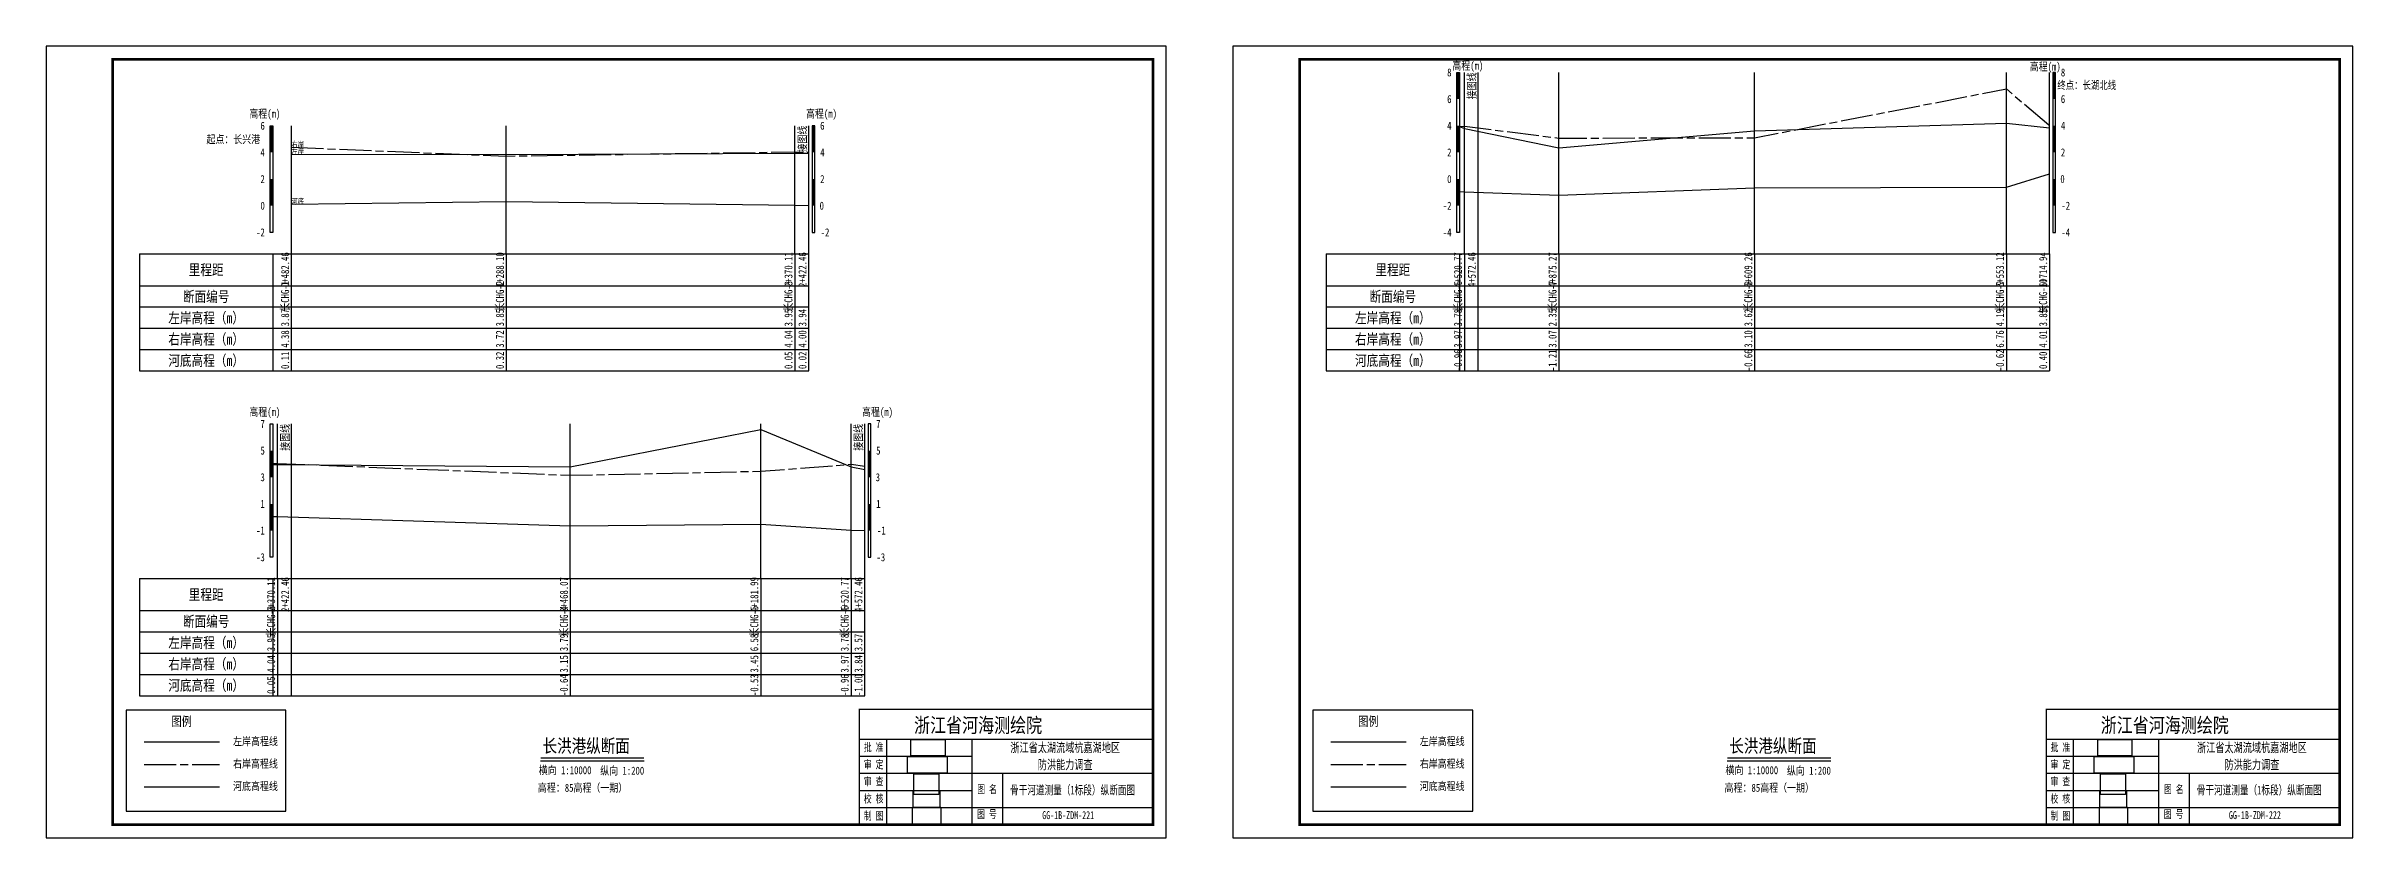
# Model space of a CAD drawing. Extents: x 529382 to 534251, y 3419587 to 3423811.
# Drawn here: x 533386 to 534251, y 3419587 to 3419884 of the extents above; entities that cross this region are included whole.
import ezdxf
from ezdxf.enums import TextEntityAlignment as Align

# ---------------------------------------------------------------- set-up
doc = ezdxf.new("R2010")
doc.units = 0
doc.header["$LTSCALE"] = 0.5
doc.linetypes.add('ACAD_ISO08W100', pattern=[36, 24, -3, 6, -3])
doc.layers.get('0').update_dxf_attribs({"linetype": 'CONTINUOUS'})
for name, color, linetype, lineweight in [('00右岸断面线', 5, 'ACAD_ISO08W100', 30), ('00左岸断面线', 6, 'CONTINUOUS', 30), ('00河底高程', 2, 'CONTINUOUS', 30), ('xxxx', 6, 'CONTINUOUS', 30)]:
    doc.layers.add(name, color=color, linetype=linetype, lineweight=lineweight)
for name, color, linetype in [('tab', 9, 'CONTINUOUS'), ('TEXT', 7, 'CONTINUOUS'), ('zdm1', 2, 'CONTINUOUS'), ('zh', 9, 'CONTINUOUS'), ('图框', 7, 'CONTINUOUS'), ('标注', 7, 'CONTINUOUS'), ('纵断面曲线名称', 7, 'CONTINUOUS'), ('高程标尺', 3, 'CONTINUOUS')]:
    doc.layers.add(name, color=color, linetype=linetype)
doc.styles.add('HZ', font='fangsong_GB2312.ttf', dxfattribs={"width": 0.8})
doc.styles.add('tk2', font='fangsong_GB2312.ttf', dxfattribs={"width": 0.8})
doc.styles.add('黑体2', font='simhei.ttf', dxfattribs={"width": 0.75, "height": 3})
picture_1 = doc.add_image_def('image1.tif', size_in_pixel=(413, 175))
picture_2 = doc.add_image_def('image2.tif', size_in_pixel=(364, 223))
picture_3 = doc.add_image_def('image3.tif', size_in_pixel=(379, 181))
picture_4 = doc.add_image_def('image4.tif', size_in_pixel=(244, 153))
picture_5 = doc.add_image_def('image5.tif', size_in_pixel=(332, 273))

# ---------------------------------------------------------------- blocks, each defined once
blk = doc.blocks.new('A$C0B9647FD')
at = {"lineweight": 100, "const_width": 0.5}
blk.add_lwpolyline([(0, 43.28), (-110, 43.28), (-110, 0), (0, 0), (0, 43.28)], dxfattribs=at)
at = {"layer": 'TEXT', "color": 0}
for p, q in [((-110, 32.08, 0), (0, 32.08, 0)), ((-99.92, 32.08, 0), (-99.92, 6.42, 0)), ((-67.83, 32.08, 0), (-67.83, 6.42, 0)), ((-110, 25.67, 0), (-67.83, 25.67, 0)), ((-110, 19.25, 0), (-67.83, 19.25, 0)), ((-67.83, 19.25, 0), (0, 19.25, 0)), ((-56.35, 19.25, 0), (-56.35, 0, 0)), ((-110, 12.83, 0), (-67.83, 12.83, 0)), ((-110, 6.42, 0), (0, 6.42, 0)), ((-99.92, 6.42, 0), (-99.92, 0, 0)), ((-67.83, 6.42, 0), (-67.83, 0, 0))]:
    blk.add_line(p, q, dxfattribs=at)
at = {"layer": 'TEXT', "color": 7, "ltscale": 8, "style": 'tk2'}
for tag, p, height, width in [('浙江省水利水电技术咨询中心', (-89.53, 34.51, 0), 5.5, 0.8), ('批准', (-108.38, 27.45, 0), 3, 0.7), ('审定', (-108.38, 21.04, 0), 3, 0.7), ('审 查', (-108.38, 14.62, 0), 3, 0.7), ('校 核', (-108.38, 8.2, 0), 3, 0.7), ('图名', (-65.84, 11.75, 0), 3, 0.7), ('制 图', (-108.38, 1.79, 0), 3, 0.7), ('图号', (-65.89, 2.42, 0), 3, 0.7)]:
    blk.add_attdef(tag, p, '', height=height, dxfattribs=dict(at, width=width))
at = {"layer": 'TEXT', "color": 0, "style": 'tk2', "width": 0.7}
for tag, height, p in [('浙江省太湖流域杭嘉湖地区', 3.5, (-32.86, 28.9, -206.67)), ('防洪能力调查', 3.5, (-32.86, 22.5, -206.67)), ('骨干河道测量（*标段）水系图', 3.3, (-30.1, 12.93, -206.67)), ('HJH-01', 3, (-31.74, 3.53, -206.67))]:
    blk.add_attdef(tag, text='', height=height, dxfattribs=at).set_placement(p, align=Align.MIDDLE_CENTER)
blk = doc.blocks.new('A$C72737839')
at = {"linetype": 'Continuous'}
blk.add_lwpolyline([(59.94, 0), (59.94, 37.85), (0, 37.85)], dxfattribs=at)
at = {"linetype": 'Continuous', "flags": 128}
for points in [[(0, 37.85), (0, 0)], [(0, 0), (59.94, 0)]]:
    blk.add_lwpolyline(points, dxfattribs=at)
at = {"layer": '00右岸断面线', "color": 5, "lineweight": 30}
blk.add_line((6.73, 17.55), (35.02, 17.55), dxfattribs=at)
at = {"layer": '00河底高程', "color": 2, "lineweight": 30}
blk.add_line((6.73, 9.13), (35.02, 9.13), dxfattribs=at)
at = {"layer": 'xxxx', "color": 6, "lineweight": 30}
blk.add_line((6.73, 25.97), (35.02, 25.97), dxfattribs=at)
at = {"layer": 'tab', "color": 0, "style": 'HZ', "width": 0.8}
blk.add_text('图例', height=3.5, dxfattribs=at).set_placement((20.83, 33.8), align=Align.MIDDLE)
at = {"layer": 'zdm1', "linetype": 'Continuous', "style": 'HZ', "width": 0.8}
for s, p in [('左岸高程线', (48.5, 26.33)), ('右岸高程线', (48.5, 17.91)), ('河底高程线', (48.5, 9.49))]:
    blk.add_text(s, height=3, dxfattribs=at).set_placement(p, align=Align.MIDDLE)

msp = doc.modelspace()

# ---------------------------------------------------------------- linework, layer by layer
at = {"layer": '00右岸断面线', "flags": 128}
for points in [[(533916.03, 3419853.79), (533917.86, 3419853.93), (533953.31, 3419849.43), (534026.71, 3419849.58), (534121.09, 3419867.88), (534137.28, 3419854.13), (534137.28, 3419854.13)], [(533478.03, 3419845.98), (533558.59, 3419842.68), (533666.79, 3419844.28), (533672.03, 3419844.07)], [(533471.03, 3419727.39), (533472.79, 3419727.42), (533582.59, 3419722.97), (533653.98, 3419724.47), (533687.86, 3419727.07), (533693.03, 3419726.41)]]:
    msp.add_lwpolyline(points, dxfattribs=at)
at = {"layer": '00左岸断面线', "flags": 128}
for points in [[(533916.03, 3419853.74), (533917.86, 3419852.98), (533953.31, 3419845.83), (534026.71, 3419852.18), (534121.09, 3419855.03), (534137.28, 3419853.33), (534137.28, 3419853.33)], [(533478.03, 3419843.43), (533558.59, 3419843.33), (533666.79, 3419843.83), (533672.03, 3419843.79)], [(533471.03, 3419726.96), (533472.79, 3419726.97), (533582.59, 3419726.17), (533653.98, 3419740.12), (533687.86, 3419726.12), (533693.03, 3419725.08)]]:
    msp.add_lwpolyline(points, dxfattribs=at)
at = {"layer": '00河底高程', "flags": 128}
for points in [[(533916.03, 3419829.4), (533917.86, 3419829.28), (533953.31, 3419828.03), (534026.71, 3419830.78), (534121.09, 3419830.98), (534137.28, 3419836.08), (534137.28, 3419836.08)], [(533478.03, 3419824.63), (533558.59, 3419825.68), (533666.79, 3419824.33), (533672.03, 3419824.16)], [(533471.03, 3419707.49), (533472.79, 3419707.47), (533582.59, 3419704.02), (533653.98, 3419704.57), (533687.86, 3419702.42), (533693.03, 3419702.24)]]:
    msp.add_lwpolyline(points, dxfattribs=at)
at = {"layer": 'tab'}
for p, q in [((533421.03, 3419806.08), (533672.03, 3419806.08)), ((533421.03, 3419806.08), (533421.03, 3419762.08)), ((533471.03, 3419806.08), (533471.03, 3419762.08)), ((533478.03, 3419762.08), (533478.03, 3419806.08)), ((533558.59, 3419806.08), (533558.59, 3419762.08)), ((533666.79, 3419806.08), (533666.79, 3419762.08)), ((533672.03, 3419762.08), (533672.03, 3419806.08)), ((533866.03, 3419806.08), (534137.28, 3419806.08)), ((533866.03, 3419806.08), (533866.03, 3419762.08)), ((533916.03, 3419806.08), (533916.03, 3419762.08)), ((533917.86, 3419806.08), (533917.86, 3419762.08)), ((533923.03, 3419762.08), (533923.03, 3419806.08)), ((533953.31, 3419806.08), (533953.31, 3419762.08)), ((534026.71, 3419806.08), (534026.71, 3419762.08)), ((534121.09, 3419806.08), (534121.09, 3419762.08)), ((534137.28, 3419806.08), (534137.28, 3419762.08)), ((533421.03, 3419794.08), (533672.03, 3419794.08)), ((533866.03, 3419794.08), (534137.28, 3419794.08)), ((533421.03, 3419786.08), (533672.03, 3419786.08)), ((533421.03, 3419778.08), (533672.03, 3419778.08)), ((533866.03, 3419786.08), (534137.28, 3419786.08)), ((533866.03, 3419778.08), (534137.28, 3419778.08)), ((533421.03, 3419770.08), (533672.03, 3419770.08)), ((533866.03, 3419770.08), (534137.28, 3419770.08)), ((533421.03, 3419762.08), (533672.03, 3419762.08)), ((533866.03, 3419762.08), (534137.28, 3419762.08)), ((533421.03, 3419684.22), (533693.03, 3419684.22)), ((533421.03, 3419684.22), (533421.03, 3419640.22)), ((533471.03, 3419684.22), (533471.03, 3419640.22)), ((533472.79, 3419684.22), (533472.79, 3419640.22)), ((533478.03, 3419640.22), (533478.03, 3419684.22)), ((533582.59, 3419684.22), (533582.59, 3419640.22)), ((533653.98, 3419684.22), (533653.98, 3419640.22)), ((533687.86, 3419684.22), (533687.86, 3419640.22)), ((533693.03, 3419640.22), (533693.03, 3419684.22)), ((533421.03, 3419672.22), (533693.03, 3419672.22)), ((533421.03, 3419664.22), (533693.03, 3419664.22)), ((533421.03, 3419656.22), (533693.03, 3419656.22)), ((533421.03, 3419648.22), (533693.03, 3419648.22)), ((533421.03, 3419640.22), (533693.03, 3419640.22))]:
    msp.add_line(p, q, dxfattribs=at)
at = {"layer": 'zh', "color": 6}
for p, q in [((533917.86, 3419806.08), (533917.86, 3419874.08)), ((533953.31, 3419806.08), (533953.31, 3419874.08)), ((534026.71, 3419806.08), (534026.71, 3419874.08)), ((534121.09, 3419806.08), (534121.09, 3419874.08)), ((534137.28, 3419806.08), (534137.28, 3419874.08)), ((533478.03, 3419806.08), (533478.03, 3419854.08)), ((533558.59, 3419806.08), (533558.59, 3419854.08)), ((533666.79, 3419806.08), (533666.79, 3419854.08)), ((533472.79, 3419684.22), (533472.79, 3419742.22)), ((533582.59, 3419684.22), (533582.59, 3419742.22)), ((533653.98, 3419684.22), (533653.98, 3419742.22)), ((533687.86, 3419684.22), (533687.86, 3419742.22))]:
    msp.add_line(p, q, dxfattribs=at)
at = {"layer": 'zh'}
for p, q in [((533923.03, 3419806.08), (533923.03, 3419874.08)), ((533672.03, 3419806.08), (533672.03, 3419854.08)), ((533478.03, 3419684.22), (533478.03, 3419742.22)), ((533693.03, 3419684.22), (533693.03, 3419742.22))]:
    msp.add_line(p, q, dxfattribs=at)
at = {"layer": '图框', "flags": 128}
for points in [[(533386.03, 3419586.94), (533806.03, 3419586.94), (533806.03, 3419883.94), (533386.03, 3419883.94)], [(533831.03, 3419586.94), (534251.03, 3419586.94), (534251.03, 3419883.94), (533831.03, 3419883.94)]]:
    msp.add_lwpolyline(points, close=True, dxfattribs=at)
at = {"layer": '图框', "const_width": 1, "flags": 128}
for points in [[(533411.03, 3419591.94), (533801.03, 3419591.94), (533801.03, 3419878.94), (533411.03, 3419878.94)], [(533856.03, 3419591.94), (534246.03, 3419591.94), (534246.03, 3419878.94), (533856.03, 3419878.94)]]:
    msp.add_lwpolyline(points, close=True, dxfattribs=at)
at = {"layer": '图框', "color": 0, "const_width": 0.5, "flags": 128}
for points in [[(533571.43, 3419616.85), (533610.28, 3419616.85)], [(534016.43, 3419616.85), (534055.28, 3419616.85)]]:
    msp.add_lwpolyline(points, dxfattribs=at)
at = {"layer": '图框', "color": 0, "flags": 128}
for points in [[(533571.43, 3419615.85), (533610.28, 3419615.85)], [(534016.43, 3419615.85), (534055.28, 3419615.85)]]:
    msp.add_lwpolyline(points, dxfattribs=at)
at = {"layer": '高程标尺', "flags": 128}
for points in [[(533915.03, 3419814.08), (533915.03, 3419874.08), (533916.03, 3419874.08), (533916.03, 3419814.08)], [(534139.47, 3419814.08), (534139.47, 3419874.08), (534138.47, 3419874.08), (534138.47, 3419814.08)], [(533470.03, 3419814.08), (533470.03, 3419854.08), (533471.03, 3419854.08), (533471.03, 3419814.08)], [(533674.22, 3419814.08), (533674.22, 3419854.08), (533673.22, 3419854.08), (533673.22, 3419814.08)], [(533470.03, 3419692.22), (533470.03, 3419742.22), (533471.03, 3419742.22), (533471.03, 3419692.22)], [(533695.22, 3419692.22), (533695.22, 3419742.22), (533694.22, 3419742.22), (533694.22, 3419692.22)]]:
    msp.add_lwpolyline(points, close=True, dxfattribs=at)
at = {"layer": '高程标尺'}
for points in [[(533915.03, 3419864.08), (533916.03, 3419864.08), (533915.03, 3419874.08), (533916.03, 3419874.08)], [(534139.47, 3419864.08), (534138.47, 3419864.08), (534139.47, 3419874.08), (534138.47, 3419874.08)], [(533470.03, 3419844.08), (533471.03, 3419844.08), (533470.03, 3419854.08), (533471.03, 3419854.08)], [(533674.22, 3419844.08), (533673.22, 3419844.08), (533674.22, 3419854.08), (533673.22, 3419854.08)], [(533915.03, 3419844.08), (533916.03, 3419844.08), (533915.03, 3419854.08), (533916.03, 3419854.08)], [(534139.47, 3419844.08), (534138.47, 3419844.08), (534139.47, 3419854.08), (534138.47, 3419854.08)], [(533470.03, 3419824.08), (533471.03, 3419824.08), (533470.03, 3419834.08), (533471.03, 3419834.08)], [(533674.22, 3419824.08), (533673.22, 3419824.08), (533674.22, 3419834.08), (533673.22, 3419834.08)], [(533915.03, 3419824.08), (533916.03, 3419824.08), (533915.03, 3419834.08), (533916.03, 3419834.08)], [(534139.47, 3419824.08), (534138.47, 3419824.08), (534139.47, 3419834.08), (534138.47, 3419834.08)], [(533470.03, 3419722.22), (533471.03, 3419722.22), (533470.03, 3419732.22), (533471.03, 3419732.22)], [(533695.22, 3419722.22), (533694.22, 3419722.22), (533695.22, 3419732.22), (533694.22, 3419732.22)], [(533470.03, 3419702.22), (533471.03, 3419702.22), (533470.03, 3419712.22), (533471.03, 3419712.22)], [(533695.22, 3419702.22), (533694.22, 3419702.22), (533695.22, 3419712.22), (533694.22, 3419712.22)]]:
    msp.add_solid(points, dxfattribs=at)

# ---------------------------------------------------------------- block references
at = {"layer": '图框', "linetype": 'Continuous'}
for p in [(533416.03, 3419596.94), (533861.03, 3419596.94)]:
    msp.add_blockref('A$C72737839', p, dxfattribs=at)
for p, values in [((533801.03, 3419591.94), {'图号': '图 号', '图名': '图 名', '批准': '批 准', '校 核': '校 核', '审 查': '审 查', '审定': '审 定', '制 图': '制 图', '浙江省水利水电技术咨询中心': '浙江省河海测绘院', 'HJH-01': 'GG-1B-ZDM-221', '骨干河道测量（*标段）水系图': '骨干河道测量（1标段）纵断面图', '浙江省太湖流域杭嘉湖地区': '浙江省太湖流域杭嘉湖地区', '防洪能力调查': '防洪能力调查'}), ((534246.03, 3419591.94), {'图号': '图 号', '图名': '图 名', '批准': '批 准', '校 核': '校 核', '审 查': '审 查', '审定': '审 定', '制 图': '制 图', '浙江省水利水电技术咨询中心': '浙江省河海测绘院', 'HJH-01': 'GG-1B-ZDM-222', '骨干河道测量（*标段）水系图': '骨干河道测量（1标段）纵断面图', '浙江省太湖流域杭嘉湖地区': '浙江省太湖流域杭嘉湖地区', '防洪能力调查': '防洪能力调查'})]:
    msp.add_blockref('A$C0B9647FD', p, dxfattribs=at).add_auto_attribs(values)

# ---------------------------------------------------------------- texts
at = {"layer": 'tab', "color": 3, "style": 'HZ', "width": 0.8}
for s, p in [('0+482.46', (533478.03, 3419800.08)), ('1+288.10', (533558.59, 3419800.08)), ('2+370.11', (533666.79, 3419800.08)), ('2+422.46', (533672.03, 3419800.08)), ('4+520.77', (533917.86, 3419800.08)), ('4+572.46', (533923.03, 3419800.08)), ('4+875.27', (533953.31, 3419800.08)), ('5+609.26', (534026.71, 3419800.08)), ('6+553.12', (534121.09, 3419800.08)), ('6+714.94', (534137.28, 3419800.08)), ('长CHG-1', (533478.03, 3419790.08)), ('长CHG-2', (533558.59, 3419790.08)), ('长CHG-3', (533666.79, 3419790.08)), ('长CHG-6', (533917.86, 3419790.08)), ('长CHG-7', (533953.31, 3419790.08)), ('长CHG-8', (534026.71, 3419790.08)), ('长CHG-9', (534121.09, 3419790.08)), ('长CHG-10', (534137.28, 3419790.08)), ('3.87', (533478.03, 3419782.08)), ('3.85', (533558.59, 3419782.08)), ('3.95', (533666.79, 3419782.08)), ('3.94', (533672.03, 3419782.08)), ('3.78', (533917.86, 3419782.08)), ('3.78', (533917.86, 3419782.08)), ('2.35', (533953.31, 3419782.08)), ('3.62', (534026.71, 3419782.08)), ('4.19', (534121.09, 3419782.08)), ('3.85', (534137.28, 3419782.08)), ('4.38', (533478.03, 3419774.08)), ('0.11', (533478.03, 3419766.08)), ('3.72', (533558.59, 3419774.08)), ('0.32', (533558.59, 3419766.08)), ('4.04', (533666.79, 3419774.08)), ('0.05', (533666.79, 3419766.08)), ('0.02', (533672.03, 3419766.08)), ('4.00', (533672.03, 3419774.08)), ('3.97', (533917.86, 3419774.08)), ('3.97', (533917.86, 3419774.08)), ('-0.96', (533917.86, 3419766.08)), ('-0.96', (533917.86, 3419766.08)), ('-1.21', (533953.31, 3419766.08)), ('3.07', (533953.31, 3419774.08)), ('3.10', (534026.71, 3419774.08)), ('-0.66', (534026.71, 3419766.08)), ('6.76', (534121.09, 3419774.08)), ('-0.62', (534121.09, 3419766.08)), ('4.01', (534137.28, 3419774.08)), ('0.40', (534137.28, 3419766.08)), ('2+370.11', (533472.79, 3419678.22)), ('2+422.46', (533478.03, 3419678.22)), ('3+468.07', (533582.59, 3419678.22)), ('4+181.99', (533653.98, 3419678.22)), ('4+520.77', (533687.86, 3419678.22)), ('4+572.46', (533693.03, 3419678.22)), ('长CHG-3', (533472.79, 3419668.22)), ('长CHG-4', (533582.59, 3419668.22)), ('长CHG-5', (533653.98, 3419668.22)), ('长CHG-6', (533687.86, 3419668.22)), ('3.95', (533472.79, 3419660.22)), ('3.95', (533472.79, 3419660.22)), ('3.79', (533582.59, 3419660.22)), ('6.58', (533653.98, 3419660.22)), ('3.78', (533687.86, 3419660.22)), ('3.57', (533693.03, 3419660.22)), ('4.04', (533472.79, 3419652.22)), ('4.04', (533472.79, 3419652.22)), ('3.15', (533582.59, 3419652.22)), ('-0.64', (533582.59, 3419644.22)), ('3.45', (533653.98, 3419652.22)), ('-0.53', (533653.98, 3419644.22)), ('3.97', (533687.86, 3419652.22)), ('-0.96', (533687.86, 3419644.22)), ('3.84', (533693.03, 3419652.22)), ('-1.00', (533693.03, 3419644.22)), ('0.05', (533472.79, 3419644.22)), ('0.05', (533472.79, 3419644.22))]:
    msp.add_text(s, height=3, rotation=90, dxfattribs=at).set_placement(p, align=Align.BOTTOM_CENTER)
for s, p in [('里程距', (533446.03, 3419800.08)), ('里程距', (533891.03, 3419800.08)), ('断面编号', (533446.03, 3419790.08)), ('断面编号', (533891.03, 3419790.08)), ('左岸高程（m）', (533446.03, 3419782.08)), ('左岸高程（m）', (533891.03, 3419782.08)), ('右岸高程（m）', (533446.03, 3419774.08)), ('右岸高程（m）', (533891.03, 3419774.08)), ('河底高程（m）', (533446.03, 3419766.08)), ('河底高程（m）', (533891.03, 3419766.08)), ('里程距', (533446.03, 3419678.22)), ('断面编号', (533446.03, 3419668.22)), ('左岸高程（m）', (533446.03, 3419660.22)), ('右岸高程（m）', (533446.03, 3419652.22)), ('河底高程（m）', (533446.03, 3419644.22))]:
    msp.add_text(s, height=3.999, dxfattribs=at).set_placement(p, align=Align.MIDDLE)
at = {"layer": 'zh', "color": 3, "style": 'HZ', "width": 0.8}
for p in [(533923.03, 3419874.08), (533672.03, 3419854.08), (533478.03, 3419742.22), (533693.03, 3419742.22)]:
    msp.add_text('接图线', height=3, rotation=90, dxfattribs=at).set_placement(p, align=Align.BOTTOM_RIGHT)
at = {"layer": '图框', "color": 0, "style": 'HZ', "width": 0.8}
for p in [(533588.55, 3419621.54), (534033.55, 3419621.54)]:
    msp.add_text('长洪港纵断面', height=5, dxfattribs=at).set_placement(p, align=Align.MIDDLE)
for s, p in [('横向 1:10000', (533570.75, 3419610.82)), ('纵向 1:200', (533593.79, 3419610.65)), ('横向 1:10000', (534015.75, 3419610.82)), ('纵向 1:200', (534038.79, 3419610.65)), ('高程：85高程（一期）', (533570.44, 3419604.24)), ('高程：85高程（一期）', (534015.44, 3419604.24))]:
    msp.add_text(s, height=3, dxfattribs=at).set_placement(p)
at = {"layer": '标注', "linetype": 'Continuous'}
for s, style, width, p in [('终点：长湖北线 ', '黑体2', 0.75, (534152, 3419869.4)), ('起点：长兴港 ', 'HZ', 0.8, (533457.03, 3419849.06))]:
    msp.add_text(s, height=3, dxfattribs=dict(at, style=style, width=width)).set_placement(p, align=Align.MIDDLE)
at = {"layer": '纵断面曲线名称', "color": 3, "style": 'HZ', "width": 0.8}
msp.add_text('右岸', height=2.1, dxfattribs=at).set_placement((533478.03, 3419845.98))
at = {"layer": '纵断面曲线名称', "color": 2, "style": 'HZ', "width": 0.8}
msp.add_text('左岸', height=2.1, dxfattribs=at).set_placement((533478.03, 3419843.43))
at = {"layer": '纵断面曲线名称', "color": 4, "style": 'HZ', "width": 0.8}
msp.add_text('河底', height=2.1, dxfattribs=at).set_placement((533478.03, 3419824.63))
at = {"layer": '高程标尺', "style": 'HZ', "width": 0.8}
for s, p in [('8', (533913.03, 3419874.08)), ('8', (534143.16, 3419874.08)), ('6', (533913.03, 3419864.08)), ('6', (534143.14, 3419864.08)), ('6', (533468.03, 3419854.08)), ('6', (533677.9, 3419854.08)), ('4', (533913.03, 3419854.08)), ('4', (534143.18, 3419854.08)), ('4', (533468.03, 3419844.08)), ('4', (533677.94, 3419844.08)), ('2', (533913.03, 3419844.08)), ('2', (534143.17, 3419844.08)), ('2', (533468.03, 3419834.08)), ('2', (533677.92, 3419834.08)), ('0', (533913.03, 3419834.08)), ('0', (534142.96, 3419834.08)), ('0', (533468.03, 3419824.08)), ('0', (533677.71, 3419824.08)), ('-2', (533913.03, 3419824.08)), ('-2', (534144.99, 3419824.08)), ('-2', (533468.03, 3419814.08)), ('-2', (533679.74, 3419814.08)), ('-4', (533913.03, 3419814.08)), ('-4', (534144.99, 3419814.08)), ('7', (533468.03, 3419742.22)), ('7', (533698.9, 3419742.22)), ('5', (533468.03, 3419732.22)), ('5', (533698.9, 3419732.22)), ('3', (533468.03, 3419722.22)), ('3', (533698.73, 3419722.22)), ('1', (533468.03, 3419712.22)), ('1', (533698.94, 3419712.22)), ('-1', (533468.03, 3419702.22)), ('-1', (533700.83, 3419702.22)), ('-3', (533468.03, 3419692.22)), ('-3', (533700.67, 3419692.22))]:
    msp.add_text(s, height=3, dxfattribs=at).set_placement(p, align=Align.MIDDLE_RIGHT)
for p in [(533919.15, 3419875.09), (534135.68, 3419874.76), (533468.03, 3419857.08), (533676.78, 3419857.08), (533468.03, 3419745.22), (533697.78, 3419745.22)]:
    msp.add_text('高程(m)', height=3, dxfattribs=at).set_placement(p, align=Align.CENTER)

# ---------------------------------------------------------------- pictures from other files: only their frames are drawn
at = {"linetype": 'Continuous'}
image = msp.add_image(picture_3, insert=(533710.34, 3419617.74), size_in_units=(12.82, 6.12), dxfattribs=at)
image.dxf.flags = 15
image = msp.add_image(picture_3, insert=(534155.34, 3419617.74), size_in_units=(12.82, 6.12), dxfattribs=at)
image.dxf.flags = 15
image = msp.add_image(picture_1, insert=(533709.04, 3419611.19, 0), size_in_units=(14.89, 6.31), dxfattribs=at)
image.dxf.flags = 15
image = msp.add_image(picture_1, insert=(534154.04, 3419611.19, 0), size_in_units=(14.89, 6.31), dxfattribs=at)
image.dxf.flags = 15
image = msp.add_image(picture_4, insert=(533711.15, 3419598.39), size_in_units=(10.01, 6.28), dxfattribs=at)
image.dxf.flags = 15
image = msp.add_image(picture_5, insert=(533711.44, 3419603.26), size_in_units=(9.33, 7.67), dxfattribs=at)
image.dxf.flags = 15
image = msp.add_image(picture_4, insert=(534156.15, 3419598.39), size_in_units=(10.01, 6.28), dxfattribs=at)
image.dxf.flags = 15
image = msp.add_image(picture_5, insert=(534156.44, 3419603.26), size_in_units=(9.33, 7.67), dxfattribs=at)
image.dxf.flags = 15
image = msp.add_image(picture_2, insert=(533710.96, 3419591.95), size_in_units=(10.62, 6.51), dxfattribs=at)
image.dxf.flags = 15
image = msp.add_image(picture_2, insert=(534155.96, 3419591.95), size_in_units=(10.62, 6.51), dxfattribs=at)
image.dxf.flags = 15

doc.saveas('drawing.dxf')
